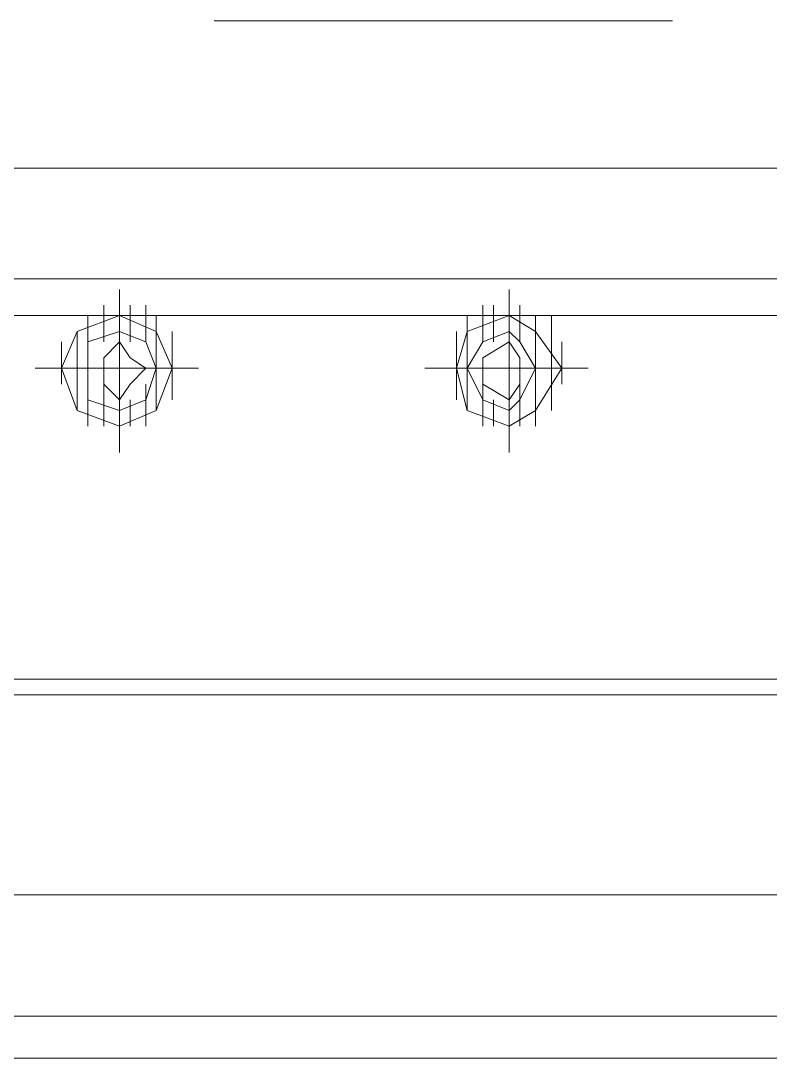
# Model space of a CAD drawing. Header units: millimetres. Extents: x 3220 to 226993, y 817 to 176024.
# Drawn here: x 125196.2 to 125402, y 138154.1 to 138439 of the extents above; entities that cross this region are included whole.
import ezdxf

# ---------------------------------------------------------------- set-up
doc = ezdxf.new("R2010")
doc.units = ezdxf.units.MM

# ---------------------------------------------------------------- blocks, each defined once
blk = doc.blocks.new('ligne broyage 2')
at = {"color": 7, "linetype": 'Continuous', "lineweight": 5, "true_color": 0x000007}
for points in [[(555.49, 270.51), (429.63, 270.51)], [(471.59, 189.5), (471.59, 192.4), (471.59, 192.4)], [(471.59, 189.5), (471.59, 192.4)], [(474.48, 189.5), (474.48, 192.4)], [(474.48, 189.5), (474.48, 192.4)], [(474.48, 189.5), (474.48, 192.4), (474.48, 192.4)], [(474.48, 189.5), (474.48, 192.4), (474.48, 192.4)], [(474.48, 189.5), (474.48, 192.4), (474.48, 192.4)], [(478.82, 189.5), (478.82, 192.4)], [(478.82, 189.5), (478.82, 192.4), (478.82, 192.4)], [(478.82, 189.5), (478.82, 192.4), (478.82, 192.4)], [(478.82, 189.5), (478.82, 192.4), (478.82, 192.4)], [(481.71, 189.5), (481.71, 192.4), (481.71, 192.4)], [(481.71, 189.5), (481.71, 192.4), (481.71, 192.4)], [(481.71, 189.5), (481.71, 192.4)], [(574.29, 189.5), (574.29, 192.4)], [(578.63, 189.5), (578.63, 192.4)], [(578.63, 189.5), (578.63, 192.4), (578.63, 192.4)], [(578.63, 189.5), (578.63, 192.4), (578.63, 192.4)], [(578.63, 189.5), (578.63, 192.4)], [(581.53, 189.5), (581.53, 192.4)], [(581.53, 189.5), (581.53, 192.4)], [(581.53, 189.5), (581.53, 192.4), (581.53, 192.4)], [(581.53, 189.5), (581.53, 192.4), (581.53, 192.4)], [(581.53, 189.5), (581.53, 192.4), (581.53, 192.4)], [(581.53, 189.5), (581.53, 192.4), (581.53, 192.4)], [(585.86, 189.5), (585.86, 192.4)], [(585.86, 189.5), (585.86, 192.4), (585.86, 192.4)], [(585.86, 189.5), (585.86, 192.4)], [(585.86, 189.5), (585.86, 192.4), (585.86, 192.4)], [(462.91, 185.16), (462.91, 189.5), (462.91, 189.5)], [(467.25, 185.16), (467.25, 189.5), (467.25, 189.5)], [(467.25, 185.16), (467.25, 189.5)], [(467.25, 185.16), (467.25, 189.5)], [(467.25, 185.16), (467.25, 189.5), (467.25, 189.5)], [(467.25, 185.16), (467.25, 189.5), (467.25, 189.5)], [(467.25, 185.16), (467.25, 189.5)], [(467.25, 185.16), (467.25, 189.5)], [(467.25, 185.16), (467.25, 189.5), (467.25, 189.5)], [(471.59, 185.16), (471.59, 189.5), (471.59, 189.5)], [(471.59, 185.16), (471.59, 189.5), (471.59, 189.5)], [(471.59, 185.16), (471.59, 189.5), (471.59, 189.5)], [(471.59, 185.16), (471.59, 189.5), (471.59, 189.5)], [(471.59, 185.16), (471.59, 189.5), (471.59, 189.5)], [(471.59, 185.16), (471.59, 189.5), (471.59, 189.5)], [(471.59, 185.16), (471.59, 189.5), (471.59, 189.5)], [(471.59, 185.16), (471.59, 189.5)], [(471.59, 185.16), (471.59, 189.5), (471.59, 189.5)], [(474.48, 185.16), (474.48, 189.5), (474.48, 189.5)], [(474.48, 185.16), (474.48, 189.5), (474.48, 189.5)], [(474.48, 185.16), (474.48, 189.5), (474.48, 189.5)], [(474.48, 185.16), (474.48, 189.5), (474.48, 189.5)], [(474.48, 185.16), (474.48, 189.5), (474.48, 189.5)], [(474.48, 185.16), (474.48, 189.5), (474.48, 189.5)], [(474.48, 185.16), (474.48, 189.5), (474.48, 189.5)], [(474.48, 185.16), (474.48, 189.5)], [(474.48, 185.16), (474.48, 189.5), (474.48, 189.5)], [(478.82, 185.16), (478.82, 189.5)], [(478.82, 185.16), (478.82, 189.5), (478.82, 189.5)], [(478.82, 185.16), (478.82, 189.5), (478.82, 189.5)], [(478.82, 185.16), (478.82, 189.5), (478.82, 189.5)], [(478.82, 185.16), (478.82, 189.5), (478.82, 189.5)], [(478.82, 185.16), (478.82, 189.5), (478.82, 189.5)], [(478.82, 185.16), (478.82, 189.5)], [(478.82, 185.16), (478.82, 189.5), (478.82, 189.5)], [(481.71, 185.16), (481.71, 189.5), (481.71, 189.5)], [(481.71, 185.16), (481.71, 189.5), (481.71, 189.5)], [(481.71, 185.16), (481.71, 189.5)], [(481.71, 185.16), (481.71, 189.5), (481.71, 189.5)], [(481.71, 185.16), (481.71, 189.5)], [(481.71, 185.16), (481.71, 189.5), (481.71, 189.5)], [(481.71, 185.16), (481.71, 189.5), (481.71, 189.5)], [(486.05, 185.16), (486.05, 189.5)], [(486.05, 185.16), (486.05, 189.5)], [(486.05, 185.16), (486.05, 189.5), (486.05, 189.5)], [(486.05, 185.16), (486.05, 189.5), (486.05, 189.5)], [(571.4, 185.16), (571.4, 189.5), (571.4, 189.5)], [(571.4, 185.16), (571.4, 189.5)], [(571.4, 185.16), (571.4, 189.5), (571.4, 189.5)], [(574.29, 185.16), (574.29, 189.5), (574.29, 189.5)], [(574.29, 185.16), (574.29, 189.5), (574.29, 189.5)], [(574.29, 185.16), (574.29, 189.5), (574.29, 189.5)], [(574.29, 185.16), (574.29, 189.5), (574.29, 189.5)], [(574.29, 185.16), (574.29, 189.5), (574.29, 189.5)], [(574.29, 185.16), (574.29, 189.5)], [(574.29, 185.16), (574.29, 189.5), (574.29, 189.5)], [(574.29, 185.16), (574.29, 189.5), (574.29, 189.5)], [(578.63, 185.16), (578.63, 189.5)], [(578.63, 185.16), (578.63, 189.5), (578.63, 189.5)], [(578.63, 185.16), (578.63, 189.5), (578.63, 189.5)], [(578.63, 185.16), (578.63, 189.5), (578.63, 189.5)], [(578.63, 185.16), (578.63, 189.5), (578.63, 189.5)], [(578.63, 185.16), (578.63, 189.5), (578.63, 189.5)], [(578.63, 185.16), (578.63, 189.5), (578.63, 189.5)], [(578.63, 185.16), (578.63, 189.5), (578.63, 189.5)], [(578.63, 185.16), (578.63, 189.5), (578.63, 189.5)], [(581.53, 185.16), (581.53, 189.5), (581.53, 189.5)], [(581.53, 185.16), (581.53, 189.5), (581.53, 189.5)], [(581.53, 185.16), (581.53, 189.5), (581.53, 189.5)], [(581.53, 185.16), (581.53, 189.5)], [(581.53, 185.16), (581.53, 189.5), (581.53, 189.5)], [(581.53, 185.16), (581.53, 189.5), (581.53, 189.5)], [(581.53, 185.16), (581.53, 189.5)], [(581.53, 185.16), (581.53, 189.5)], [(581.53, 185.16), (581.53, 189.5), (581.53, 189.5)], [(581.53, 185.16), (581.53, 189.5), (581.53, 189.5)], [(585.86, 185.16), (585.86, 189.5)], [(585.86, 185.16), (585.86, 189.5), (585.86, 189.5)], [(585.86, 185.16), (585.86, 189.5), (585.86, 189.5)], [(585.86, 185.16), (585.86, 189.5), (585.86, 189.5)], [(585.86, 185.16), (585.86, 189.5)], [(585.86, 185.16), (585.86, 189.5), (585.86, 189.5)], [(585.86, 185.16), (585.86, 189.5), (585.86, 189.5)], [(585.86, 185.16), (585.86, 189.5), (585.86, 189.5)], [(585.86, 185.16), (585.86, 189.5), (585.86, 189.5)], [(590.2, 185.16), (590.2, 189.5)], [(590.2, 185.16), (590.2, 189.5), (590.2, 189.5)], [(590.2, 185.16), (590.2, 189.5), (590.2, 189.5)], [(590.2, 185.16), (590.2, 189.5), (590.2, 189.5)], [(590.2, 185.16), (590.2, 189.5), (590.2, 189.5)], [(590.2, 185.16), (590.2, 189.5), (590.2, 189.5)], [(590.2, 185.16), (590.2, 189.5), (590.2, 189.5)], [(462.91, 182.27), (462.91, 185.16), (462.91, 185.16)], [(462.91, 182.27), (462.91, 185.16), (462.91, 185.16)], [(462.91, 182.27), (462.91, 185.16), (462.91, 185.16)], [(462.91, 182.27), (462.91, 185.16)], [(462.91, 182.27), (462.91, 185.16), (462.91, 185.16)], [(462.91, 182.27), (462.91, 185.16)], [(462.91, 182.27), (462.91, 185.16), (462.91, 185.16)], [(467.25, 182.27), (467.25, 185.16)], [(467.25, 182.27), (467.25, 185.16), (467.25, 185.16)], [(467.25, 182.27), (467.25, 185.16), (467.25, 185.16)], [(467.25, 182.27), (467.25, 185.16), (467.25, 185.16)], [(467.25, 182.27), (467.25, 185.16), (467.25, 185.16)], [(467.25, 182.27), (467.25, 185.16), (467.25, 185.16)], [(467.25, 182.27), (467.25, 185.16), (467.25, 185.16)], [(467.25, 182.27), (467.25, 185.16), (467.25, 185.16)], [(467.25, 182.27), (467.25, 185.16), (467.25, 185.16)], [(471.59, 182.27), (471.59, 185.16), (471.59, 185.16)], [(471.59, 182.27), (471.59, 185.16), (471.59, 185.16)], [(471.59, 182.27), (471.59, 185.16), (471.59, 185.16)], [(471.59, 182.27), (471.59, 185.16), (471.59, 185.16)], [(471.59, 182.27), (471.59, 185.16), (471.59, 185.16)], [(471.59, 182.27), (471.59, 185.16), (471.59, 185.16)], [(478.82, 182.27), (478.82, 185.16)], [(478.82, 182.27), (478.82, 185.16)], [(478.82, 182.27), (478.82, 185.16), (478.82, 185.16)], [(481.71, 182.27), (481.71, 185.16), (481.71, 185.16)], [(481.71, 182.27), (481.71, 185.16), (481.71, 185.16)], [(481.71, 182.27), (481.71, 185.16), (481.71, 185.16)], [(481.71, 182.27), (481.71, 185.16), (481.71, 185.16)], [(481.71, 182.27), (481.71, 185.16), (481.71, 185.16)], [(481.71, 182.27), (481.71, 185.16), (481.71, 185.16)], [(481.71, 182.27), (481.71, 185.16), (481.71, 185.16)], [(481.71, 182.27), (481.71, 185.16), (481.71, 185.16)], [(486.05, 182.27), (486.05, 185.16)], [(486.05, 182.27), (486.05, 185.16), (486.05, 185.16)], [(486.05, 182.27), (486.05, 185.16)], [(486.05, 182.27), (486.05, 185.16), (486.05, 185.16)], [(486.05, 182.27), (486.05, 185.16), (486.05, 185.16)], [(486.05, 182.27), (486.05, 185.16), (486.05, 185.16)], [(486.05, 182.27), (486.05, 185.16), (486.05, 185.16)], [(486.05, 182.27), (486.05, 185.16), (486.05, 185.16)], [(488.94, 182.27), (488.94, 185.16)], [(488.94, 182.27), (488.94, 185.16)], [(488.94, 182.27), (488.94, 185.16)], [(488.94, 182.27), (488.94, 185.16), (488.94, 185.16)], [(567.06, 182.27), (567.06, 185.16), (567.06, 185.16)], [(567.06, 182.27), (567.06, 185.16), (567.06, 185.16)], [(567.06, 182.27), (567.06, 185.16)], [(571.4, 182.27), (571.4, 185.16), (571.4, 185.16)], [(571.4, 182.27), (571.4, 185.16), (571.4, 185.16)], [(571.4, 182.27), (571.4, 185.16), (571.4, 185.16)], [(571.4, 182.27), (571.4, 185.16), (571.4, 185.16)], [(571.4, 182.27), (571.4, 185.16), (571.4, 185.16)], [(571.4, 182.27), (571.4, 185.16), (571.4, 185.16)], [(571.4, 182.27), (571.4, 185.16), (571.4, 185.16)], [(571.4, 182.27), (571.4, 185.16), (571.4, 185.16)], [(574.29, 182.27), (574.29, 185.16), (574.29, 185.16)], [(574.29, 182.27), (574.29, 185.16), (574.29, 185.16)], [(574.29, 182.27), (574.29, 185.16), (574.29, 185.16)], [(574.29, 182.27), (574.29, 185.16), (574.29, 185.16)], [(574.29, 182.27), (574.29, 185.16)], [(574.29, 182.27), (574.29, 185.16), (574.29, 185.16)], [(574.29, 182.27), (574.29, 185.16), (574.29, 185.16)], [(578.63, 182.27), (578.63, 185.16), (578.63, 185.16)], [(578.63, 182.27), (578.63, 185.16), (578.63, 185.16)], [(581.53, 182.27), (581.53, 185.16)], [(585.86, 182.27), (585.86, 185.16), (585.86, 185.16)], [(585.86, 182.27), (585.86, 185.16), (585.86, 185.16)], [(585.86, 182.27), (585.86, 185.16)], [(585.86, 182.27), (585.86, 185.16), (585.86, 185.16)], [(585.86, 182.27), (585.86, 185.16), (585.86, 185.16)], [(585.86, 182.27), (585.86, 185.16), (585.86, 185.16)], [(590.2, 182.27), (590.2, 185.16), (590.2, 185.16)], [(590.2, 182.27), (590.2, 185.16), (590.2, 185.16)], [(590.2, 182.27), (590.2, 185.16), (590.2, 185.16)], [(590.2, 182.27), (590.2, 185.16), (590.2, 185.16)], [(590.2, 182.27), (590.2, 185.16), (590.2, 185.16)], [(590.2, 182.27), (590.2, 185.16), (590.2, 185.16)], [(590.2, 182.27), (590.2, 185.16)], [(590.2, 182.27), (590.2, 185.16), (590.2, 185.16)], [(590.2, 182.27), (590.2, 185.16), (590.2, 185.16)], [(593.1, 182.27), (593.1, 185.16), (593.1, 185.16)], [(593.1, 182.27), (593.1, 185.16), (593.1, 185.16)], [(593.1, 182.27), (593.1, 185.16)], [(593.1, 182.27), (593.1, 185.16), (593.1, 185.16)], [(593.1, 182.27), (593.1, 185.16), (593.1, 185.16)], [(593.1, 182.27), (593.1, 185.16), (593.1, 185.16)], [(593.1, 182.27), (593.1, 185.16), (593.1, 185.16)], [(593.1, 182.27), (593.1, 185.16), (593.1, 185.16)], [(460.01, 177.93), (460.01, 182.27)], [(462.91, 177.93), (462.91, 182.27), (462.91, 182.27)], [(462.91, 177.93), (462.91, 182.27), (462.91, 182.27)], [(462.91, 177.93), (462.91, 182.27), (462.91, 182.27)], [(462.91, 177.93), (462.91, 182.27), (462.91, 182.27)], [(462.91, 177.93), (462.91, 182.27), (462.91, 182.27)], [(462.91, 177.93), (462.91, 182.27), (462.91, 182.27)], [(462.91, 177.93), (462.91, 182.27), (462.91, 182.27)], [(467.25, 177.93), (467.25, 182.27), (467.25, 182.27)], [(467.25, 177.93), (467.25, 182.27), (467.25, 182.27)], [(467.25, 177.93), (467.25, 182.27), (467.25, 182.27)], [(467.25, 177.93), (467.25, 182.27), (467.25, 182.27)], [(467.25, 177.93), (467.25, 182.27), (467.25, 182.27)], [(467.25, 177.93), (467.25, 182.27), (467.25, 182.27)], [(486.05, 177.93), (486.05, 182.27)], [(486.05, 177.93), (486.05, 182.27), (486.05, 182.27)], [(486.05, 177.93), (486.05, 182.27), (486.05, 182.27)], [(486.05, 177.93), (486.05, 182.27), (486.05, 182.27)], [(486.05, 177.93), (486.05, 182.27), (486.05, 182.27)], [(486.05, 177.93), (486.05, 182.27)], [(486.05, 177.93), (486.05, 182.27), (486.05, 182.27)], [(488.94, 177.93), (488.94, 182.27)], [(488.94, 177.93), (488.94, 182.27), (488.94, 182.27)], [(488.94, 177.93), (488.94, 182.27), (488.94, 182.27)], [(488.94, 177.93), (488.94, 182.27), (488.94, 182.27)], [(488.94, 177.93), (488.94, 182.27), (488.94, 182.27)], [(488.94, 177.93), (488.94, 182.27), (488.94, 182.27)], [(488.94, 177.93), (488.94, 182.27)], [(488.94, 177.93), (488.94, 182.27), (488.94, 182.27)], [(488.94, 177.93), (488.94, 182.27), (488.94, 182.27)], [(567.06, 177.93), (567.06, 182.27), (567.06, 182.27)], [(567.06, 177.93), (567.06, 182.27)], [(567.06, 177.93), (567.06, 182.27), (567.06, 182.27)], [(567.06, 177.93), (567.06, 182.27), (567.06, 182.27)], [(567.06, 177.93), (567.06, 182.27), (567.06, 182.27)], [(567.06, 177.93), (567.06, 182.27), (567.06, 182.27)], [(571.4, 177.93), (571.4, 182.27), (571.4, 182.27)], [(571.4, 177.93), (571.4, 182.27), (571.4, 182.27)], [(571.4, 177.93), (571.4, 182.27), (571.4, 182.27)], [(571.4, 177.93), (571.4, 182.27), (571.4, 182.27)], [(571.4, 177.93), (571.4, 182.27), (571.4, 182.27)], [(571.4, 177.93), (571.4, 182.27), (571.4, 182.27)], [(590.2, 177.93), (590.2, 182.27)], [(590.2, 177.93), (590.2, 182.27)], [(590.2, 177.93), (590.2, 182.27), (590.2, 182.27)], [(590.2, 177.93), (590.2, 182.27)], [(590.2, 177.93), (590.2, 182.27), (590.2, 182.27)], [(590.2, 177.93), (590.2, 182.27), (590.2, 182.27)], [(593.1, 177.93), (593.1, 182.27), (593.1, 182.27)], [(593.1, 177.93), (593.1, 182.27), (593.1, 182.27)], [(593.1, 177.93), (593.1, 182.27)], [(593.1, 177.93), (593.1, 182.27), (593.1, 182.27)], [(593.1, 177.93), (593.1, 182.27), (593.1, 182.27)], [(593.1, 177.93), (593.1, 182.27), (593.1, 182.27)], [(593.1, 177.93), (593.1, 182.27), (593.1, 182.27)], [(593.1, 177.93), (593.1, 182.27), (593.1, 182.27)], [(597.44, 177.93), (597.44, 182.27)], [(597.44, 177.93), (597.44, 182.27), (597.44, 182.27)], [(597.44, 177.93), (597.44, 182.27), (597.44, 182.27)], [(597.44, 177.93), (597.44, 182.27)], [(460.01, 175.04), (460.01, 177.93)], [(460.01, 175.04), (460.01, 177.93)], [(460.01, 175.04), (460.01, 177.93), (460.01, 177.93)], [(460.01, 175.04), (460.01, 177.93)], [(462.91, 175.04), (462.91, 177.93)], [(462.91, 175.04), (462.91, 177.93), (462.91, 177.93)], [(462.91, 175.04), (462.91, 177.93), (462.91, 177.93)], [(462.91, 175.04), (462.91, 177.93), (462.91, 177.93)], [(462.91, 175.04), (462.91, 177.93), (462.91, 177.93)], [(462.91, 175.04), (462.91, 177.93), (462.91, 177.93)], [(462.91, 175.04), (462.91, 177.93), (462.91, 177.93)], [(462.91, 175.04), (462.91, 177.93), (462.91, 177.93)], [(462.91, 175.04), (462.91, 177.93)], [(462.91, 175.04), (462.91, 177.93), (462.91, 177.93)], [(467.25, 175.04), (467.25, 177.93), (467.25, 177.93)], [(467.25, 175.04), (467.25, 177.93), (467.25, 177.93)], [(467.25, 175.04), (467.25, 177.93)], [(467.25, 175.04), (467.25, 177.93), (467.25, 177.93)], [(467.25, 175.04), (467.25, 177.93), (467.25, 177.93)], [(486.05, 175.04), (486.05, 177.93)], [(486.05, 175.04), (486.05, 177.93)], [(486.05, 175.04), (486.05, 177.93)], [(486.05, 175.04), (486.05, 177.93), (486.05, 177.93)], [(486.05, 175.04), (486.05, 177.93)], [(486.05, 175.04), (486.05, 177.93)], [(486.05, 175.04), (486.05, 177.93), (486.05, 177.93)], [(486.05, 175.04), (486.05, 177.93)], [(488.94, 175.04), (488.94, 177.93)], [(488.94, 175.04), (488.94, 177.93), (488.94, 177.93)], [(488.94, 175.04), (488.94, 177.93)], [(488.94, 175.04), (488.94, 177.93), (488.94, 177.93)], [(488.94, 175.04), (488.94, 177.93), (488.94, 177.93)], [(488.94, 175.04), (488.94, 177.93), (488.94, 177.93)], [(488.94, 175.04), (488.94, 177.93)], [(488.94, 175.04), (488.94, 177.93), (488.94, 177.93)], [(488.94, 175.04), (488.94, 177.93), (488.94, 177.93)], [(488.94, 175.04), (488.94, 177.93), (488.94, 177.93)], [(488.94, 175.04), (488.94, 177.93), (488.94, 177.93)], [(488.94, 175.04), (488.94, 177.93), (488.94, 177.93)], [(567.06, 175.04), (567.06, 177.93)], [(567.06, 175.04), (567.06, 177.93)], [(567.06, 175.04), (567.06, 177.93)], [(567.06, 175.04), (567.06, 177.93), (567.06, 177.93)], [(567.06, 175.04), (567.06, 177.93), (567.06, 177.93)], [(567.06, 175.04), (567.06, 177.93), (567.06, 177.93)], [(567.06, 175.04), (567.06, 177.93), (567.06, 177.93)], [(567.06, 175.04), (567.06, 177.93), (567.06, 177.93)], [(567.06, 175.04), (567.06, 177.93)], [(567.06, 175.04), (567.06, 177.93), (567.06, 177.93)], [(571.4, 175.04), (571.4, 177.93)], [(571.4, 175.04), (571.4, 177.93)], [(571.4, 175.04), (571.4, 177.93), (571.4, 177.93)], [(571.4, 175.04), (571.4, 177.93), (571.4, 177.93)], [(571.4, 175.04), (571.4, 177.93), (571.4, 177.93)], [(571.4, 175.04), (571.4, 177.93), (571.4, 177.93)], [(571.4, 175.04), (571.4, 177.93), (571.4, 177.93)], [(571.4, 175.04), (571.4, 177.93), (571.4, 177.93)], [(590.2, 175.04), (590.2, 177.93), (590.2, 177.93)], [(590.2, 175.04), (590.2, 177.93)], [(593.1, 175.04), (593.1, 177.93), (593.1, 177.93)], [(593.1, 175.04), (593.1, 177.93)], [(593.1, 175.04), (593.1, 177.93), (593.1, 177.93)], [(593.1, 175.04), (593.1, 177.93)], [(593.1, 175.04), (593.1, 177.93), (593.1, 177.93)], [(593.1, 175.04), (593.1, 177.93), (593.1, 177.93)], [(593.1, 175.04), (593.1, 177.93), (593.1, 177.93)], [(593.1, 175.04), (593.1, 177.93), (593.1, 177.93)], [(593.1, 175.04), (593.1, 177.93)], [(593.1, 175.04), (593.1, 177.93), (593.1, 177.93)], [(593.1, 175.04), (593.1, 177.93), (593.1, 177.93)], [(597.44, 175.04), (597.44, 177.93)], [(597.44, 175.04), (597.44, 177.93)], [(597.44, 175.04), (597.44, 177.93), (597.44, 177.93)], [(597.44, 175.04), (597.44, 177.93)], [(597.44, 175.04), (597.44, 177.93), (597.44, 177.93)], [(597.44, 175.04), (597.44, 177.93)], [(460.01, 170.7), (460.01, 175.04)], [(462.91, 170.7), (462.91, 175.04), (462.91, 175.04)], [(462.91, 170.7), (462.91, 175.04), (462.91, 175.04)], [(462.91, 170.7), (462.91, 175.04)], [(462.91, 170.7), (462.91, 175.04), (462.91, 175.04)], [(462.91, 170.7), (462.91, 175.04), (462.91, 175.04)], [(462.91, 170.7), (462.91, 175.04)], [(462.91, 170.7), (462.91, 175.04), (462.91, 175.04)], [(462.91, 170.7), (462.91, 175.04), (462.91, 175.04)], [(467.25, 170.7), (467.25, 175.04)], [(467.25, 170.7), (467.25, 175.04)], [(467.25, 170.7), (467.25, 175.04)], [(467.25, 170.7), (467.25, 175.04), (467.25, 175.04)], [(467.25, 170.7), (467.25, 175.04)], [(467.25, 170.7), (467.25, 175.04), (467.25, 175.04)], [(486.05, 170.7), (486.05, 175.04), (486.05, 175.04)], [(486.05, 170.7), (486.05, 175.04), (486.05, 175.04)], [(486.05, 170.7), (486.05, 175.04), (486.05, 175.04)], [(486.05, 170.7), (486.05, 175.04), (486.05, 175.04)], [(486.05, 170.7), (486.05, 175.04), (486.05, 175.04)], [(486.05, 170.7), (486.05, 175.04), (486.05, 175.04)], [(488.94, 170.7), (488.94, 175.04), (488.94, 175.04)], [(488.94, 170.7), (488.94, 175.04), (488.94, 175.04)], [(488.94, 170.7), (488.94, 175.04)], [(488.94, 170.7), (488.94, 175.04), (488.94, 175.04)], [(488.94, 170.7), (488.94, 175.04)], [(488.94, 170.7), (488.94, 175.04), (488.94, 175.04)], [(488.94, 170.7), (488.94, 175.04)], [(488.94, 170.7), (488.94, 175.04), (488.94, 175.04)], [(488.94, 170.7), (488.94, 175.04), (488.94, 175.04)], [(567.06, 170.7), (567.06, 175.04), (567.06, 175.04)], [(567.06, 170.7), (567.06, 175.04), (567.06, 175.04)], [(567.06, 170.7), (567.06, 175.04), (567.06, 175.04)], [(567.06, 170.7), (567.06, 175.04)], [(567.06, 170.7), (567.06, 175.04), (567.06, 175.04)], [(567.06, 170.7), (567.06, 175.04), (567.06, 175.04)], [(571.4, 170.7), (571.4, 175.04), (571.4, 175.04)], [(571.4, 170.7), (571.4, 175.04), (571.4, 175.04)], [(571.4, 170.7), (571.4, 175.04)], [(571.4, 170.7), (571.4, 175.04), (571.4, 175.04)], [(571.4, 170.7), (571.4, 175.04)], [(571.4, 170.7), (571.4, 175.04), (571.4, 175.04)], [(571.4, 170.7), (571.4, 175.04), (571.4, 175.04)], [(590.2, 170.7), (590.2, 175.04), (590.2, 175.04)], [(590.2, 170.7), (590.2, 175.04)], [(590.2, 170.7), (590.2, 175.04)], [(590.2, 170.7), (590.2, 175.04), (590.2, 175.04)], [(593.1, 170.7), (593.1, 175.04), (593.1, 175.04)], [(593.1, 170.7), (593.1, 175.04), (593.1, 175.04)], [(593.1, 170.7), (593.1, 175.04), (593.1, 175.04)], [(593.1, 170.7), (593.1, 175.04), (593.1, 175.04)], [(593.1, 170.7), (593.1, 175.04), (593.1, 175.04)], [(593.1, 170.7), (593.1, 175.04), (593.1, 175.04)], [(593.1, 170.7), (593.1, 175.04), (593.1, 175.04)], [(593.1, 170.7), (593.1, 175.04), (593.1, 175.04)], [(597.44, 170.7), (597.44, 175.04), (597.44, 175.04)], [(597.44, 170.7), (597.44, 175.04), (597.44, 175.04)], [(597.44, 170.7), (597.44, 175.04)], [(597.44, 170.7), (597.44, 175.04)], [(462.91, 166.36), (462.91, 170.7)], [(462.91, 166.36), (462.91, 170.7), (462.91, 170.7)], [(462.91, 166.36), (462.91, 170.7)], [(462.91, 166.36), (462.91, 170.7), (462.91, 170.7)], [(462.91, 166.36), (462.91, 170.7), (462.91, 170.7)], [(462.91, 166.36), (462.91, 170.7)], [(462.91, 166.36), (462.91, 170.7), (462.91, 170.7)], [(462.91, 166.36), (462.91, 170.7), (462.91, 170.7)], [(462.91, 166.36), (462.91, 170.7), (462.91, 170.7)], [(467.25, 166.36), (467.25, 170.7)], [(467.25, 166.36), (467.25, 170.7), (467.25, 170.7)], [(467.25, 166.36), (467.25, 170.7), (467.25, 170.7)], [(467.25, 166.36), (467.25, 170.7), (467.25, 170.7)], [(467.25, 166.36), (467.25, 170.7), (467.25, 170.7)], [(467.25, 166.36), (467.25, 170.7), (467.25, 170.7)], [(467.25, 166.36), (467.25, 170.7), (467.25, 170.7)], [(467.25, 166.36), (467.25, 170.7), (467.25, 170.7)], [(471.59, 166.36), (471.59, 170.7), (471.59, 170.7)], [(471.59, 166.36), (471.59, 170.7), (471.59, 170.7)], [(471.59, 166.36), (471.59, 170.7)], [(481.71, 166.36), (481.71, 170.7), (481.71, 170.7)], [(481.71, 166.36), (481.71, 170.7), (481.71, 170.7)], [(481.71, 166.36), (481.71, 170.7)], [(481.71, 166.36), (481.71, 170.7)], [(486.05, 166.36), (486.05, 170.7), (486.05, 170.7)], [(486.05, 166.36), (486.05, 170.7), (486.05, 170.7)], [(486.05, 166.36), (486.05, 170.7), (486.05, 170.7)], [(486.05, 166.36), (486.05, 170.7), (486.05, 170.7)], [(486.05, 166.36), (486.05, 170.7), (486.05, 170.7)], [(486.05, 166.36), (486.05, 170.7), (486.05, 170.7)], [(486.05, 166.36), (486.05, 170.7), (486.05, 170.7)], [(486.05, 166.36), (486.05, 170.7), (486.05, 170.7)], [(486.05, 166.36), (486.05, 170.7)], [(488.94, 166.36), (488.94, 170.7)], [(488.94, 166.36), (488.94, 170.7)], [(488.94, 166.36), (488.94, 170.7), (488.94, 170.7)], [(488.94, 166.36), (488.94, 170.7)], [(488.94, 166.36), (488.94, 170.7), (488.94, 170.7)], [(488.94, 166.36), (488.94, 170.7), (488.94, 170.7)], [(488.94, 166.36), (488.94, 170.7), (488.94, 170.7)], [(488.94, 166.36), (488.94, 170.7)], [(567.06, 166.36), (567.06, 170.7)], [(567.06, 166.36), (567.06, 170.7), (567.06, 170.7)], [(567.06, 166.36), (567.06, 170.7), (567.06, 170.7)], [(567.06, 166.36), (567.06, 170.7), (567.06, 170.7)], [(567.06, 166.36), (567.06, 170.7), (567.06, 170.7)], [(571.4, 166.36), (571.4, 170.7), (571.4, 170.7)], [(571.4, 166.36), (571.4, 170.7), (571.4, 170.7)], [(571.4, 166.36), (571.4, 170.7)], [(571.4, 166.36), (571.4, 170.7), (571.4, 170.7)], [(571.4, 166.36), (571.4, 170.7), (571.4, 170.7)], [(571.4, 166.36), (571.4, 170.7), (571.4, 170.7)], [(571.4, 166.36), (571.4, 170.7), (571.4, 170.7)], [(571.4, 166.36), (571.4, 170.7), (571.4, 170.7)], [(574.29, 166.36), (574.29, 170.7)], [(574.29, 166.36), (574.29, 170.7)], [(574.29, 166.36), (574.29, 170.7)], [(574.29, 166.36), (574.29, 170.7), (574.29, 170.7)], [(574.29, 166.36), (574.29, 170.7), (574.29, 170.7)], [(574.29, 166.36), (574.29, 170.7), (574.29, 170.7)], [(585.86, 166.36), (585.86, 170.7), (585.86, 170.7)], [(590.2, 166.36), (590.2, 170.7), (590.2, 170.7)], [(590.2, 166.36), (590.2, 170.7), (590.2, 170.7)], [(590.2, 166.36), (590.2, 170.7), (590.2, 170.7)], [(590.2, 166.36), (590.2, 170.7), (590.2, 170.7)], [(590.2, 166.36), (590.2, 170.7), (590.2, 170.7)], [(590.2, 166.36), (590.2, 170.7), (590.2, 170.7)], [(590.2, 166.36), (590.2, 170.7), (590.2, 170.7)], [(590.2, 166.36), (590.2, 170.7), (590.2, 170.7)], [(593.1, 166.36), (593.1, 170.7), (593.1, 170.7)], [(593.1, 166.36), (593.1, 170.7)], [(593.1, 166.36), (593.1, 170.7), (593.1, 170.7)], [(593.1, 166.36), (593.1, 170.7), (593.1, 170.7)], [(593.1, 166.36), (593.1, 170.7), (593.1, 170.7)], [(593.1, 166.36), (593.1, 170.7), (593.1, 170.7)], [(593.1, 166.36), (593.1, 170.7), (593.1, 170.7)], [(593.1, 166.36), (593.1, 170.7), (593.1, 170.7)], [(593.1, 166.36), (593.1, 170.7), (593.1, 170.7)], [(462.91, 163.46), (462.91, 166.36), (462.91, 166.36)], [(462.91, 163.46), (462.91, 166.36), (462.91, 166.36)], [(467.25, 163.46), (467.25, 166.36), (467.25, 166.36)], [(467.25, 163.46), (467.25, 166.36), (467.25, 166.36)], [(467.25, 163.46), (467.25, 166.36), (467.25, 166.36)], [(467.25, 163.46), (467.25, 166.36), (467.25, 166.36)], [(467.25, 163.46), (467.25, 166.36), (467.25, 166.36)], [(467.25, 163.46), (467.25, 166.36), (467.25, 166.36)], [(467.25, 163.46), (467.25, 166.36), (467.25, 166.36)], [(467.25, 163.46), (467.25, 166.36), (467.25, 166.36)], [(471.59, 163.46), (471.59, 166.36), (471.59, 166.36)], [(471.59, 163.46), (471.59, 166.36), (471.59, 166.36)], [(471.59, 163.46), (471.59, 166.36)], [(471.59, 163.46), (471.59, 166.36), (471.59, 166.36)], [(471.59, 163.46), (471.59, 166.36)], [(471.59, 163.46), (471.59, 166.36), (471.59, 166.36)], [(471.59, 163.46), (471.59, 166.36), (471.59, 166.36)], [(474.48, 163.46), (474.48, 166.36), (474.48, 166.36)], [(474.48, 163.46), (474.48, 166.36), (474.48, 166.36)], [(474.48, 163.46), (474.48, 166.36), (474.48, 166.36)], [(474.48, 163.46), (474.48, 166.36), (474.48, 166.36)], [(474.48, 163.46), (474.48, 166.36)], [(474.48, 163.46), (474.48, 166.36)], [(474.48, 163.46), (474.48, 166.36), (474.48, 166.36)], [(474.48, 163.46), (474.48, 166.36)], [(474.48, 163.46), (474.48, 166.36), (474.48, 166.36)], [(478.82, 163.46), (478.82, 166.36), (478.82, 166.36)], [(478.82, 163.46), (478.82, 166.36), (478.82, 166.36)], [(478.82, 163.46), (478.82, 166.36), (478.82, 166.36)], [(478.82, 163.46), (478.82, 166.36), (478.82, 166.36)], [(478.82, 163.46), (478.82, 166.36), (478.82, 166.36)], [(478.82, 163.46), (478.82, 166.36)], [(478.82, 163.46), (478.82, 166.36), (478.82, 166.36)], [(481.71, 163.46), (481.71, 166.36), (481.71, 166.36)], [(481.71, 163.46), (481.71, 166.36), (481.71, 166.36)], [(481.71, 163.46), (481.71, 166.36), (481.71, 166.36)], [(481.71, 163.46), (481.71, 166.36), (481.71, 166.36)], [(481.71, 163.46), (481.71, 166.36), (481.71, 166.36)], [(481.71, 163.46), (481.71, 166.36)], [(481.71, 163.46), (481.71, 166.36), (481.71, 166.36)], [(481.71, 163.46), (481.71, 166.36)], [(481.71, 163.46), (481.71, 166.36), (481.71, 166.36)], [(481.71, 163.46), (481.71, 166.36)], [(486.05, 163.46), (486.05, 166.36), (486.05, 166.36)], [(486.05, 163.46), (486.05, 166.36), (486.05, 166.36)], [(486.05, 163.46), (486.05, 166.36), (486.05, 166.36)], [(486.05, 163.46), (486.05, 166.36), (486.05, 166.36)], [(486.05, 163.46), (486.05, 166.36), (486.05, 166.36)], [(486.05, 163.46), (486.05, 166.36)], [(486.05, 163.46), (486.05, 166.36), (486.05, 166.36)], [(486.05, 163.46), (486.05, 166.36), (486.05, 166.36)], [(571.4, 163.46), (571.4, 166.36)], [(571.4, 163.46), (571.4, 166.36)], [(571.4, 163.46), (571.4, 166.36)], [(571.4, 163.46), (571.4, 166.36), (571.4, 166.36)], [(571.4, 163.46), (571.4, 166.36), (571.4, 166.36)], [(571.4, 163.46), (571.4, 166.36), (571.4, 166.36)], [(571.4, 163.46), (571.4, 166.36), (571.4, 166.36)], [(574.29, 163.46), (574.29, 166.36)], [(574.29, 163.46), (574.29, 166.36), (574.29, 166.36)], [(574.29, 163.46), (574.29, 166.36), (574.29, 166.36)], [(574.29, 163.46), (574.29, 166.36), (574.29, 166.36)], [(574.29, 163.46), (574.29, 166.36), (574.29, 166.36)], [(574.29, 163.46), (574.29, 166.36), (574.29, 166.36)], [(574.29, 163.46), (574.29, 166.36), (574.29, 166.36)], [(574.29, 163.46), (574.29, 166.36), (574.29, 166.36)], [(574.29, 163.46), (574.29, 166.36), (574.29, 166.36)], [(578.63, 163.46), (578.63, 166.36), (578.63, 166.36)], [(578.63, 163.46), (578.63, 166.36), (578.63, 166.36)], [(578.63, 163.46), (578.63, 166.36), (578.63, 166.36)], [(578.63, 163.46), (578.63, 166.36), (578.63, 166.36)], [(578.63, 163.46), (578.63, 166.36), (578.63, 166.36)], [(578.63, 163.46), (578.63, 166.36), (578.63, 166.36)], [(578.63, 163.46), (578.63, 166.36), (578.63, 166.36)], [(581.53, 163.46), (581.53, 166.36), (581.53, 166.36)], [(581.53, 163.46), (581.53, 166.36), (581.53, 166.36)], [(581.53, 163.46), (581.53, 166.36), (581.53, 166.36)], [(581.53, 163.46), (581.53, 166.36), (581.53, 166.36)], [(581.53, 163.46), (581.53, 166.36), (581.53, 166.36)], [(581.53, 163.46), (581.53, 166.36), (581.53, 166.36)], [(581.53, 163.46), (581.53, 166.36), (581.53, 166.36)], [(581.53, 163.46), (581.53, 166.36)], [(581.53, 163.46), (581.53, 166.36), (581.53, 166.36)], [(585.86, 163.46), (585.86, 166.36), (585.86, 166.36)], [(585.86, 163.46), (585.86, 166.36), (585.86, 166.36)], [(585.86, 163.46), (585.86, 166.36), (585.86, 166.36)], [(585.86, 163.46), (585.86, 166.36), (585.86, 166.36)], [(585.86, 163.46), (585.86, 166.36), (585.86, 166.36)], [(585.86, 163.46), (585.86, 166.36), (585.86, 166.36)], [(585.86, 163.46), (585.86, 166.36), (585.86, 166.36)], [(585.86, 163.46), (585.86, 166.36), (585.86, 166.36)], [(590.2, 163.46), (590.2, 166.36), (590.2, 166.36)], [(590.2, 163.46), (590.2, 166.36), (590.2, 166.36)], [(590.2, 163.46), (590.2, 166.36), (590.2, 166.36)], [(590.2, 163.46), (590.2, 166.36), (590.2, 166.36)], [(590.2, 163.46), (590.2, 166.36), (590.2, 166.36)], [(590.2, 163.46), (590.2, 166.36), (590.2, 166.36)], [(590.2, 163.46), (590.2, 166.36), (590.2, 166.36)], [(590.2, 163.46), (590.2, 166.36), (590.2, 166.36)], [(593.1, 163.46), (593.1, 166.36)], [(593.1, 163.46), (593.1, 166.36), (593.1, 166.36)], [(593.1, 163.46), (593.1, 166.36)], [(467.25, 159.12), (467.25, 163.46)], [(471.59, 159.12), (471.59, 163.46)], [(471.59, 159.12), (471.59, 163.46)], [(471.59, 159.12), (471.59, 163.46), (471.59, 163.46)], [(471.59, 159.12), (471.59, 163.46), (471.59, 163.46)], [(471.59, 159.12), (471.59, 163.46)], [(474.48, 159.12), (474.48, 163.46)], [(474.48, 159.12), (474.48, 163.46), (474.48, 163.46)], [(474.48, 159.12), (474.48, 163.46), (474.48, 163.46)], [(474.48, 159.12), (474.48, 163.46), (474.48, 163.46)], [(474.48, 159.12), (474.48, 163.46), (474.48, 163.46)], [(478.82, 159.12), (478.82, 163.46), (478.82, 163.46)], [(478.82, 159.12), (478.82, 163.46), (478.82, 163.46)], [(478.82, 159.12), (478.82, 163.46)], [(478.82, 159.12), (478.82, 163.46), (478.82, 163.46)], [(478.82, 159.12), (478.82, 163.46), (478.82, 163.46)], [(481.71, 159.12), (481.71, 163.46), (481.71, 163.46)], [(481.71, 159.12), (481.71, 163.46)], [(481.71, 159.12), (481.71, 163.46)], [(481.71, 159.12), (481.71, 163.46)], [(574.29, 159.12), (574.29, 163.46)], [(574.29, 159.12), (574.29, 163.46), (574.29, 163.46)], [(574.29, 159.12), (574.29, 163.46), (574.29, 163.46)], [(574.29, 159.12), (574.29, 163.46), (574.29, 163.46)], [(578.63, 159.12), (578.63, 163.46), (578.63, 163.46)], [(578.63, 159.12), (578.63, 163.46), (578.63, 163.46)], [(578.63, 159.12), (578.63, 163.46), (578.63, 163.46)], [(578.63, 159.12), (578.63, 163.46), (578.63, 163.46)], [(578.63, 159.12), (578.63, 163.46), (578.63, 163.46)], [(581.53, 159.12), (581.53, 163.46), (581.53, 163.46)], [(581.53, 159.12), (581.53, 163.46), (581.53, 163.46)], [(581.53, 159.12), (581.53, 163.46), (581.53, 163.46)], [(581.53, 159.12), (581.53, 163.46), (581.53, 163.46)], [(581.53, 159.12), (581.53, 163.46), (581.53, 163.46)], [(581.53, 159.12), (581.53, 163.46), (581.53, 163.46)], [(585.86, 159.12), (585.86, 163.46), (585.86, 163.46)], [(585.86, 159.12), (585.86, 163.46), (585.86, 163.46)], [(585.86, 159.12), (585.86, 163.46)], [(585.86, 159.12), (585.86, 163.46), (585.86, 163.46)], [(585.86, 159.12), (585.86, 163.46)], [(590.2, 159.12), (590.2, 163.46), (590.2, 163.46)]]:
    blk.add_lwpolyline(points, dxfattribs=at)
at = {"color": 7, "linetype": 'Continuous', "lineweight": 15, "true_color": 0x000007}
for points in [[(8.68, 230.01), (716.06, 230.01)], [(8.68, 230.01), (733.42, 230.01)], [(763.79, 230.01), (85.35, 230.01), (85.35, 230.01)], [(85.35, 230.01), (716.06, 230.01), (716.06, 230.01)], [(15.91, 189.5), (15.91, 199.63), (733.42, 199.63)], [(733.42, 189.5), (15.91, 189.5)], [(737.76, 89.69), (-580.08, 89.69)], [(737.76, 89.69), (-580.08, 89.69), (-580.08, 89.69)], [(737.76, 85.35), (-580.08, 85.35)], [(-580.08, 30.38), (737.76, 30.38)], [(-565.61, -2.89), (737.76, -2.89)], [(1989.05, -14.47), (-1991.94, -14.47)]]:
    blk.add_lwpolyline(points, dxfattribs=at)
at = {"color": 1, "linetype": 'Continuous', "lineweight": 5, "true_color": 0x000001}
for points in [[(474.48, 196.73), (474.48, 151.89)], [(581.53, 196.73), (581.53, 151.89)], [(452.78, 175.04), (497.62, 175.04)], [(559.83, 175.04), (604.67, 175.04)]]:
    blk.add_lwpolyline(points, dxfattribs=at)
at = {"color": 7, "linetype": 'Continuous', "lineweight": 5, "true_color": 0x000007}
for points in [[(488.94, 175.04), (486.05, 185.16), (474.48, 189.5), (467.25, 185.16), (460.01, 175.04), (467.25, 163.46), (474.48, 159.12), (486.05, 163.46)], [(597.44, 175.04), (593.1, 185.16), (581.53, 189.5), (571.4, 185.16), (567.06, 175.04), (571.4, 163.46), (581.53, 159.12), (593.1, 163.46)], [(486.05, 175.04), (481.71, 182.27), (474.48, 185.16), (471.59, 182.27), (467.25, 175.04), (471.59, 166.36), (474.48, 163.46), (481.71, 166.36)], [(590.2, 175.04), (590.2, 182.27), (581.53, 185.16), (574.29, 182.27), (571.4, 175.04), (574.29, 166.36), (581.53, 163.46), (590.2, 166.36)], [(481.71, 175.04), (481.71, 177.93), (474.48, 182.27), (471.59, 177.93), (471.59, 170.7), (474.48, 166.36), (481.71, 170.7)], [(585.86, 175.04), (585.86, 177.93), (581.53, 182.27), (578.63, 177.93), (574.29, 175.04), (578.63, 170.7), (581.53, 166.36), (585.86, 170.7)]]:
    blk.add_lwpolyline(points, close=True, dxfattribs=at)

msp = doc.modelspace()

# ---------------------------------------------------------------- block references
at = {"xscale": -1}
msp.add_blockref('ligne broyage 2', (125804.85, 138168.54), dxfattribs=at)

doc.saveas('drawing.dxf')
